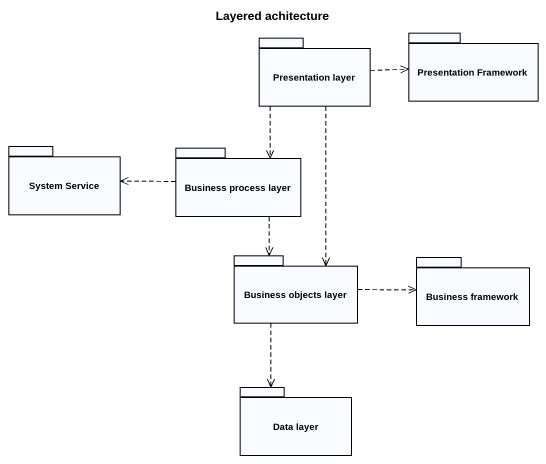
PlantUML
@startuml
title Layered achitecture
package "Presentation layer" as Presentation_layer {
}
package "Presentation Framework" as Presentation_Framework {
}
package "System Service" as System_Service {
}
package "Business process layer" as Business_process_layer {
}
package "Business objects layer" as Business_objects_layer {
}
package "Business framework" as Business_framework {
}
package "Data layer" as Data_layer {
}
Presentation_layer .right.> Presentation_Framework
Presentation_layer ..> Business_process_layer
Presentation_layer ..> Business_objects_layer
Business_process_layer .left.> System_Service
Business_process_layer ..> Business_objects_layer
Business_objects_layer .right.> Business_framework
Business_objects_layer ..> Data_layer
@enduml
